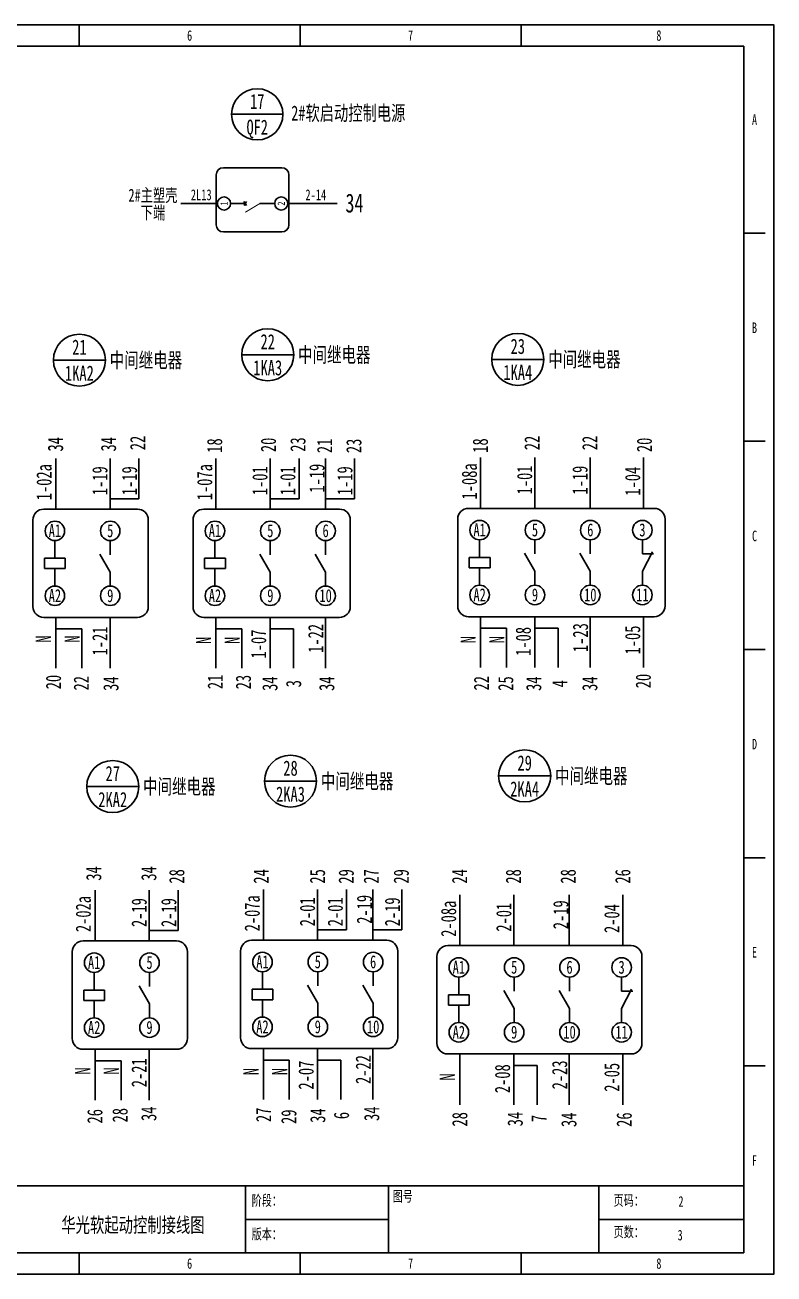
# Model space of a CAD drawing. Header units: millimetres. Extents: x 401220 to 2750366, y -101310 to 943175.
# Drawn here: x 1283485 to 1309834, y 279611 to 323583 of the extents above; entities that cross this region are included whole.
import ezdxf
from ezdxf.enums import TextEntityAlignment as Align

# ---------------------------------------------------------------- set-up
doc = ezdxf.new("R2010")
doc.units = ezdxf.units.MM
doc.layers.add('图框_标题栏属性', color=4, linetype='Continuous')
doc.styles.add('IDQSTYLE', font='NSimSun.ttf', dxfattribs={"width": 0.7})
doc.styles.add('工程字', font='gbenor.shx', dxfattribs={"width": 0.8, "bigfont": 'hztxt.shx'})

msp = doc.modelspace()

# ---------------------------------------------------------------- linework, layer by layer
at = {"ltscale": 4}
for p, q in [((1285389.5, 322843.1), (1285389.5, 323583.3)), ((1293162.3, 322843.1), (1293162.3, 323583.3)), ((1300935.2, 322843.1), (1300935.2, 323583.3)), ((1308778.5, 316254.7), (1309518.7, 316254.7)), ((1308778.5, 308926), (1309518.7, 308926)), ((1308778.5, 301597.4), (1309518.7, 301597.4)), ((1308778.5, 294268.7), (1309518.7, 294268.7)), ((1308778.5, 286940.1), (1309518.7, 286940.1)), ((1249338.5, 282720.6), (1307967.7, 282720.6)), ((1249703, 282720.6), (1308332.3, 282720.6)), ((1249784.7, 282720.6), (1308413.9, 282720.6)), ((1250149.2, 282720.6), (1308778.5, 282720.6)), ((1291237.7, 282720.6), (1291237.7, 280351.7)), ((1296271.5, 282720.6), (1296271.5, 280351.7)), ((1303674.2, 282720.6), (1303674.2, 280351.7)), ((1291237.7, 281536.1), (1296271.5, 281536.1)), ((1303674.2, 281536.1), (1307967.7, 281536.1)), ((1304038.7, 281536.1), (1308332.3, 281536.1)), ((1304120.4, 281536.1), (1308413.9, 281536.1)), ((1304484.9, 281536.1), (1308778.5, 281536.1)), ((1285389.5, 279611.4), (1285389.5, 280351.7)), ((1293162.3, 279611.4), (1293162.3, 280351.7)), ((1300935.2, 279611.4), (1300935.2, 280351.7))]:
    msp.add_line(p, q, dxfattribs=at)
for p, q in [((1249338.5, 322843.1), (1308778.5, 322843.1)), ((1308778.5, 280351.7), (1308778.5, 322843.1)), ((1290753.9, 320438), (1292556.5, 320438)), ((1290464.1, 318559.4), (1292515.1, 318559.4)), ((1290207.7, 318303.1), (1290207.7, 316552.3)), ((1292771.5, 318303.1), (1292771.5, 316552.3)), ((1289874.3, 317302.6), (1288968.9, 317302.6)), ((1290212.7, 317302.6), (1289453.8, 317302.6)), ((1290717.4, 317297.1), (1290976.8, 317297.1)), ((1291233.2, 317297.1), (1290976.8, 317297.1)), ((1291188.4, 317364.4), (1291278, 317229.8)), ((1291196.5, 317229.8), (1291276.4, 317364.4)), ((1292002.3, 317297.1), (1291746, 317297.1)), ((1292002.3, 317297.1), (1292268.4, 317297.1)), ((1292729.8, 317297.1), (1294468.4, 317297.1)), ((1290464.1, 316295.9), (1292515.1, 316295.9)), ((1284483.2, 311783.7), (1286314, 311783.7)), ((1291108.4, 311974), (1292939.2, 311974)), ((1299905.5, 311811.7), (1301736.2, 311811.7)), ((1284573, 306538.9), (1284573, 308326.3)), ((1286477.3, 306538.9), (1286477.3, 308326.3)), ((1287494.3, 306906.4), (1287494.3, 308326.3)), ((1290203.5, 306538.9), (1290203.5, 308326.3)), ((1292107.8, 306538.9), (1292107.8, 308326.3)), ((1293124.8, 306906.4), (1293124.8, 308326.3)), ((1294054.3, 306538.9), (1294054.3, 308326.3)), ((1295071.3, 306906.4), (1295071.3, 308326.3)), ((1299514.4, 306566.9), (1299514.4, 308354.3)), ((1301418.7, 306566.9), (1301418.7, 308354.3)), ((1303365.3, 306566.9), (1303365.3, 308354.3)), ((1305248.7, 306566.9), (1305248.7, 308354.3)), ((1287439.4, 306538.9), (1284146.6, 306538.9)), ((1286477.3, 306906.4), (1287494.3, 306906.4)), ((1294547.1, 306538.9), (1289777.1, 306538.9)), ((1292107.8, 306906.4), (1293124.8, 306906.4)), ((1294054.3, 306906.4), (1295071.3, 306906.4)), ((1305620, 306566.9), (1299088, 306566.9)), ((1283765.2, 306157.5), (1283765.2, 303106.2)), ((1287820.8, 303106.2), (1287820.8, 306157.5)), ((1289395.7, 306157.5), (1289395.7, 303106.2)), ((1294928.5, 303106.2), (1294928.5, 306157.5)), ((1298706.6, 306185.5), (1298706.6, 303134.2)), ((1306001.4, 303134.2), (1306001.4, 306185.5)), ((1284537.1, 305429.3), (1284537.1, 305239.4)), ((1284537.1, 305239.4), (1284537.1, 304812.3)), ((1286483.6, 305429.3), (1286483.6, 305239.4)), ((1286483.6, 305239.4), (1286483.6, 304934.3)), ((1290167.6, 305429.3), (1290167.6, 305239.4)), ((1290167.6, 305239.4), (1290167.6, 304812.3)), ((1292114.1, 305429.3), (1292114.1, 305239.4)), ((1292114.1, 305239.4), (1292114.1, 304934.3)), ((1294060.6, 305429.3), (1294060.6, 305239.4)), ((1294060.6, 305239.4), (1294060.6, 304934.3)), ((1299478.5, 305457.3), (1299478.5, 305267.4)), ((1299478.5, 305267.4), (1299478.5, 304840.3)), ((1301425, 305457.3), (1301425, 305267.4)), ((1301425, 305267.4), (1301425, 304962.3)), ((1303371.6, 305457.3), (1303371.6, 305267.4)), ((1303371.6, 305267.4), (1303371.6, 304962.3)), ((1305203.9, 305457.3), (1305203.9, 305267.4)), ((1305203.9, 305267.4), (1305203.9, 304962.3)), ((1284170.9, 304812.3), (1284170.9, 304446.1)), ((1284903.2, 304812.3), (1284170.9, 304812.3)), ((1284903.2, 304446.1), (1284903.2, 304812.3)), ((1286483.6, 304324.1), (1286117.5, 304958.3)), ((1289801.4, 304812.3), (1289801.4, 304446.1)), ((1290533.7, 304812.3), (1289801.4, 304812.3)), ((1290533.7, 304446.1), (1290533.7, 304812.3)), ((1292114.1, 304324.1), (1291748, 304958.3)), ((1294060.6, 304324.1), (1293694.5, 304958.3)), ((1299112.4, 304840.3), (1299112.4, 304474.1)), ((1299844.7, 304840.3), (1299112.4, 304840.3)), ((1299844.7, 304474.1), (1299844.7, 304840.3)), ((1301425, 304352), (1301058.9, 304986.2)), ((1303371.6, 304352), (1303005.4, 304986.2)), ((1305203.9, 304352), (1305557.2, 305040.9)), ((1305203.9, 304962.3), (1305596.1, 304962.3)), ((1284170.9, 304446.1), (1284903.2, 304446.1)), ((1284537.1, 304446.1), (1284537.1, 304018.9)), ((1286483.6, 304018.9), (1286483.6, 304324.1)), ((1289801.4, 304446.1), (1290533.7, 304446.1)), ((1290167.6, 304446.1), (1290167.6, 304018.9)), ((1292114.1, 304018.9), (1292114.1, 304324.1)), ((1294060.6, 304018.9), (1294060.6, 304324.1)), ((1299112.4, 304474.1), (1299844.7, 304474.1)), ((1299478.5, 304474.1), (1299478.5, 304046.9)), ((1301425, 304046.9), (1301425, 304352)), ((1303371.6, 304046.9), (1303371.6, 304352)), ((1305203.9, 304046.9), (1305203.9, 304352)), ((1284537.1, 304018.9), (1284537.1, 303832.2)), ((1286483.6, 304018.9), (1286483.6, 303832.2)), ((1290167.6, 304018.9), (1290167.6, 303832.2)), ((1292114.1, 304018.9), (1292114.1, 303832.2)), ((1294060.6, 304018.9), (1294060.6, 303832.2)), ((1299478.5, 304046.9), (1299478.5, 303860.2)), ((1301425, 304046.9), (1301425, 303860.2)), ((1303371.6, 304046.9), (1303371.6, 303860.2)), ((1305203.9, 304046.9), (1305203.9, 303860.2)), ((1284146.6, 302724.8), (1287439.4, 302724.8)), ((1284573, 300937.3), (1284573, 302724.8)), ((1286477.3, 300937.3), (1286477.3, 302724.8)), ((1289777.1, 302724.8), (1294547.1, 302724.8)), ((1290203.5, 300937.3), (1290203.5, 302724.8)), ((1292107.8, 300937.3), (1292107.8, 302724.8)), ((1294054.3, 300937.3), (1294054.3, 302724.8)), ((1299088, 302752.8), (1305620, 302752.8)), ((1299514.4, 300965.3), (1299514.4, 302752.8)), ((1301418.7, 300965.3), (1301418.7, 302752.8)), ((1303365.3, 300965.3), (1303365.3, 302752.8)), ((1305248.7, 300965.3), (1305248.7, 302752.8)), ((1284573, 302321), (1285481.6, 302321)), ((1285481.6, 302321), (1285481.6, 300937.3)), ((1290203.5, 302321), (1291112.1, 302321)), ((1291112.1, 302321), (1291112.1, 300937.3)), ((1292107.8, 302321), (1292925.5, 302321)), ((1292925.5, 302321), (1292925.5, 300937.3)), ((1299514.4, 302349), (1300423, 302349)), ((1300423, 302349), (1300423, 300965.3)), ((1301418.7, 302349), (1302236.4, 302349)), ((1302236.4, 302349), (1302236.4, 300965.3)), ((1291909.7, 296962.6), (1293740.5, 296962.6)), ((1300147.9, 297145.5), (1301978.6, 297145.5)), ((1285655.6, 296772.3), (1287486.3, 296772.3)), ((1285953.8, 291336.8), (1285953.8, 293124.2)), ((1287858.1, 291336.8), (1287858.1, 293124.2)), ((1288875, 291704.3), (1288875, 293124.2)), ((1291874.5, 291361.6), (1291874.5, 293149)), ((1293778.8, 291361.6), (1293778.8, 293149)), ((1294795.8, 291729.2), (1294795.8, 293149)), ((1295725.3, 291361.6), (1295725.3, 293149)), ((1296742.3, 291729.2), (1296742.3, 293149)), ((1298783.1, 291171.4), (1298783.1, 292958.8)), ((1300687.4, 291171.4), (1300687.4, 292958.8)), ((1302633.9, 291171.4), (1302633.9, 292958.8)), ((1304517.3, 291171.4), (1304517.3, 292958.8)), ((1287858.1, 291704.3), (1288875, 291704.3)), ((1293778.8, 291729.2), (1294795.8, 291729.2)), ((1295725.3, 291729.2), (1296742.3, 291729.2)), ((1288820.2, 291336.8), (1285527.3, 291336.8)), ((1296218, 291361.6), (1291448.1, 291361.6)), ((1304808.7, 291171.4), (1298356.7, 291171.4)), ((1285145.9, 290955.4), (1285145.9, 287904.1)), ((1289201.6, 287904.1), (1289201.6, 290955.4)), ((1291066.7, 290980.2), (1291066.7, 287928.9)), ((1296599.5, 287928.9), (1296599.5, 290980.2)), ((1297975.2, 290790), (1297975.2, 287738.7)), ((1305190.1, 287738.7), (1305190.1, 290790)), ((1285917.8, 290227.2), (1285917.8, 290037.3)), ((1287864.4, 290227.2), (1287864.4, 290037.3)), ((1291838.6, 290252), (1291838.6, 290062.2)), ((1293785.1, 290252), (1293785.1, 290062.2)), ((1295731.6, 290252), (1295731.6, 290062.2)), ((1285917.8, 290037.3), (1285917.8, 289610.1)), ((1287864.4, 290037.3), (1287864.4, 289732.2)), ((1291838.6, 290062.2), (1291838.6, 289635)), ((1293785.1, 289146.8), (1293418.9, 289781)), ((1293785.1, 290062.2), (1293785.1, 289757)), ((1295731.6, 289146.8), (1295365.5, 289781)), ((1295731.6, 290062.2), (1295731.6, 289757)), ((1298747.1, 290061.8), (1298747.1, 289871.9)), ((1298747.1, 289871.9), (1298747.1, 289444.8)), ((1300693.7, 290061.8), (1300693.7, 289871.9)), ((1300693.7, 289871.9), (1300693.7, 289566.8)), ((1302640.2, 290061.8), (1302640.2, 289871.9)), ((1302640.2, 289871.9), (1302640.2, 289566.8)), ((1304472.5, 290061.8), (1304472.5, 289871.9)), ((1304472.5, 289871.9), (1304472.5, 289566.8)), ((1285551.7, 289610.1), (1285551.7, 289244)), ((1286284, 289610.1), (1285551.7, 289610.1)), ((1286284, 289244), (1286284, 289610.1)), ((1287864.4, 289121.9), (1287498.2, 289756.1)), ((1291472.4, 289635), (1291472.4, 289268.8)), ((1292204.7, 289635), (1291472.4, 289635)), ((1292204.7, 289268.8), (1292204.7, 289635)), ((1298381, 289444.8), (1298381, 289078.6)), ((1299113.3, 289444.8), (1298381, 289444.8)), ((1299113.3, 289078.6), (1299113.3, 289444.8)), ((1300693.7, 288956.6), (1300327.5, 289590.8)), ((1302640.2, 288956.6), (1302274.1, 289590.8)), ((1304472.5, 288956.6), (1304825.9, 289645.4)), ((1304472.5, 289566.8), (1304864.8, 289566.8)), ((1285551.7, 289244), (1286284, 289244)), ((1285917.8, 289244), (1285917.8, 288816.8)), ((1287864.4, 288816.8), (1287864.4, 289121.9)), ((1291472.4, 289268.8), (1292204.7, 289268.8)), ((1291838.6, 289268.8), (1291838.6, 288841.7)), ((1293785.1, 288841.7), (1293785.1, 289146.8)), ((1295731.6, 288841.7), (1295731.6, 289146.8)), ((1298381, 289078.6), (1299113.3, 289078.6)), ((1298747.1, 289078.6), (1298747.1, 288651.4)), ((1300693.7, 288651.4), (1300693.7, 288956.6)), ((1302640.2, 288651.4), (1302640.2, 288956.6)), ((1304472.5, 288651.4), (1304472.5, 288956.6)), ((1285917.8, 288816.8), (1285917.8, 288630.1)), ((1287864.4, 288816.8), (1287864.4, 288630.1)), ((1291838.6, 288841.7), (1291838.6, 288655)), ((1293785.1, 288841.7), (1293785.1, 288655)), ((1295731.6, 288841.7), (1295731.6, 288655)), ((1298747.1, 288651.4), (1298747.1, 288464.7)), ((1300693.7, 288651.4), (1300693.7, 288464.7)), ((1302640.2, 288651.4), (1302640.2, 288464.7)), ((1304472.5, 288651.4), (1304472.5, 288464.7)), ((1285527.3, 287522.6), (1288820.2, 287522.6)), ((1285953.8, 285735.2), (1285953.8, 287522.6)), ((1287858.1, 285735.2), (1287858.1, 287522.6)), ((1291448.1, 287547.5), (1296218, 287547.5)), ((1291874.5, 285760.1), (1291874.5, 287547.5)), ((1291874.5, 287143.7), (1292783.1, 287143.7)), ((1292783.1, 287143.7), (1292783.1, 285760.1)), ((1293778.8, 285760.1), (1293778.8, 287547.5)), ((1293778.8, 287143.7), (1294596.5, 287143.7)), ((1294596.5, 287143.7), (1294596.5, 285760.1)), ((1295725.3, 285760.1), (1295725.3, 287547.5)), ((1298356.7, 287357.3), (1304808.7, 287357.3)), ((1298783.1, 285569.8), (1298783.1, 287357.3)), ((1300687.4, 285569.8), (1300687.4, 287357.3)), ((1302633.9, 285569.8), (1302633.9, 287357.3)), ((1304517.3, 285569.8), (1304517.3, 287357.3)), ((1285953.8, 287118.9), (1286862.4, 287118.9)), ((1286862.4, 287118.9), (1286862.4, 285735.2)), ((1300687.4, 286953.5), (1301505, 286953.5)), ((1301505, 286953.5), (1301505, 285569.8)), ((1249338.5, 280351.7), (1307967.7, 280351.7)), ((1249703, 280351.7), (1308332.3, 280351.7)), ((1249784.7, 280351.7), (1308413.9, 280351.7)), ((1250149.2, 280351.7), (1308778.5, 280351.7))]:
    msp.add_line(p, q)
msp.add_lwpolyline([(1247709.9, 279611.4), (1309834, 279611.4), (1309834, 323583.3), (1247709.9, 323583.3)], close=True, dxfattribs=at)
at = {"const_width": 35.9}
msp.add_lwpolyline([(1291746, 317297.1), (1291233.2, 316989.4)], dxfattribs=at)
for centre, radius in [((1291655.2, 320438), 901.3), ((1290486.7, 317297.1), 230.7), ((1292499.1, 317297.1), 230.7), ((1285398.6, 311783.7), 915.4), ((1292023.8, 311974), 915.4), ((1300820.9, 311811.7), 915.4), ((1284537.1, 305772.5), 343.3), ((1286483.6, 305772.5), 343.3), ((1290167.6, 305772.5), 343.3), ((1292114.1, 305772.5), 343.3), ((1294060.6, 305772.5), 343.3), ((1299478.5, 305800.5), 343.3), ((1301425, 305800.5), 343.3), ((1303371.6, 305800.5), 343.3), ((1305203.9, 305800.5), 343.3), ((1299478.5, 303517), 343.3), ((1301425, 303517), 343.3), ((1303371.6, 303517), 343.3), ((1305203.9, 303517), 343.3), ((1284537.1, 303489), 343.3), ((1286483.6, 303489), 343.3), ((1290167.6, 303489), 343.3), ((1292114.1, 303489), 343.3), ((1294060.6, 303489), 343.3), ((1292825.1, 296962.6), 915.4), ((1301063.3, 297145.5), 915.4), ((1286570.9, 296772.3), 915.4), ((1285917.8, 290570.4), 343.3), ((1287864.4, 290570.4), 343.3), ((1291838.6, 290595.3), 343.3), ((1293785.1, 290595.3), 343.3), ((1295731.6, 290595.3), 343.3), ((1298747.1, 290405), 343.3), ((1300693.7, 290405), 343.3), ((1302640.2, 290405), 343.3), ((1304472.5, 290405), 343.3), ((1285917.8, 288286.8), 343.3), ((1287864.4, 288286.8), 343.3), ((1291838.6, 288311.7), 343.3), ((1293785.1, 288311.7), 343.3), ((1295731.6, 288311.7), 343.3), ((1298747.1, 288121.5), 343.3), ((1300693.7, 288121.5), 343.3), ((1302640.2, 288121.5), 343.3), ((1304472.5, 288121.5), 343.3)]:
    msp.add_circle(centre, radius)
for centre, radius, start, end in [((1290464.1, 318303.1), 256.4, 90, 180), ((1292515.1, 318303.1), 256.4, 0, 90), ((1290464.1, 316552.3), 256.4, 180, 270), ((1292515.1, 316552.3), 256.4, 270, 0), ((1284146.6, 306157.5), 381.4, 90, 180), ((1287439.4, 306157.5), 381.4, 0, 90), ((1289777.1, 306157.5), 381.4, 90, 180), ((1294547.1, 306157.5), 381.4, 0, 90), ((1299088, 306185.5), 381.4, 90, 180), ((1305620, 306185.5), 381.4, 0, 90), ((1284146.6, 303106.2), 381.4, 180, 270), ((1287439.4, 303106.2), 381.4, 270, 0), ((1289777.1, 303106.2), 381.4, 180, 270), ((1294547.1, 303106.2), 381.4, 270, 0), ((1299088, 303134.2), 381.4, 180, 270), ((1305620, 303134.2), 381.4, 270, 0), ((1285527.3, 290955.4), 381.4, 90, 180), ((1288820.2, 290955.4), 381.4, 0, 90), ((1291448.1, 290980.2), 381.4, 90, 180), ((1296218, 290980.2), 381.4, 0, 90), ((1298356.7, 290790), 381.4, 90, 180), ((1304808.7, 290790), 381.4, 0, 90), ((1285527.3, 287904.1), 381.4, 180, 270), ((1288820.2, 287904.1), 381.4, 270, 0), ((1291448.1, 287928.9), 381.4, 180, 270), ((1296218, 287928.9), 381.4, 270, 0), ((1298356.7, 287738.7), 381.4, 180, 270), ((1304808.7, 287738.7), 381.4, 270, 0)]:
    msp.add_arc(centre, radius, start, end)

# ---------------------------------------------------------------- texts
at = {"style": 'IDQSTYLE', "width": 0.7}
for s, p in [('6', (1289275.9, 322917.1)), ('7', (1297048.8, 322917.1)), ('8', (1305783.9, 322917.1)), ('A', (1309148.6, 319956)), ('B', (1309148.6, 312627.4)), ('C', (1309148.6, 305298.7)), ('D', (1309148.6, 297970.1)), ('E', (1309148.6, 290641.4)), ('F', (1309148.6, 283312.8)), ('6', (1289275.9, 279685.5)), ('7', (1297048.8, 279685.5)), ('8', (1305783.9, 279685.5))]:
    msp.add_text(s, height=370.9, dxfattribs=at).set_placement(p, align=Align.BOTTOM_CENTER)
for s, height, p in [('17', 525.76, (1291655.2, 320888.7)), ('2#软启动控制电源', 525.76, (1294858.6, 320482.9)), ('QF2', 525.76, (1291655.2, 319987.4)), ('2#主塑壳', 451.83, (1287986.6, 317590.6)), ('2L13', 384.56, (1289684.3, 317605)), ('2-14', 384.56, (1293716.2, 317605)), ('34', 664.91, (1295075.7, 317315.5)), ('下端', 451.83, (1287986.6, 316975.2)), ('22', 533.98, (1292023.8, 312431.7)), ('21', 533.98, (1285398.6, 312241.4)), ('23', 533.98, (1300820.9, 312269.4)), ('1KA3', 533.98, (1292023.8, 311516.3)), ('1KA2', 533.98, (1285398.6, 311326)), ('1KA4', 533.98, (1300820.9, 311354)), ('29', 533.98, (1301063.3, 297603.2)), ('27', 533.98, (1286570.9, 297230)), ('28', 533.98, (1292825.1, 297420.3)), ('2KA4', 533.98, (1301063.3, 296687.8)), ('2KA2', 533.98, (1286570.9, 296314.6)), ('2KA3', 533.98, (1292825.1, 296504.9))]:
    msp.add_text(s, height=height, dxfattribs=at).set_placement(p, align=Align.MIDDLE_CENTER)
for s, height, p in [('1', 256.4, (1290614.9, 317297.1)), ('2', 256.4, (1292627.3, 317297.1)), ('34', 533.98, (1284819.9, 308822.3)), ('34', 533.98, (1284824.8, 308822.3)), ('34', 533.98, (1286687.7, 308822.3)), ('22', 533.98, (1287714.5, 308867.6)), ('18', 533.98, (1290420.5, 308777.3)), ('20', 533.98, (1292313.2, 308799.6)), ('23', 533.98, (1293352, 308812.9)), ('21', 533.98, (1294289.3, 308764.3)), ('23', 533.98, (1295318.8, 308764.3)), ('18', 533.98, (1299768.2, 308777.3)), ('22', 533.98, (1301587.1, 308867.6)), ('22', 533.98, (1303619.3, 308867.6)), ('20', 533.98, (1305539.2, 308799.6)), ('1-02a', 533.98, (1284420, 307486.8)), ('1-19', 533.98, (1286384.1, 307538.6)), ('1-19', 533.98, (1287427.3, 307538.6)), ('1-07a', 533.98, (1290072.1, 307486.8)), ('1-01', 533.98, (1292014.6, 307538.6)), ('1-01', 533.98, (1292995, 307538.6)), ('1-19', 533.98, (1294018.7, 307626.8)), ('1-19', 533.98, (1295004.3, 307538.6)), ('1-08a', 533.98, (1299383.1, 307514.8)), ('1-01', 533.98, (1301325.6, 307566.6)), ('1-19', 533.98, (1303274.5, 307559.1)), ('1-04', 533.98, (1305126.1, 307520.7)), ('1-21', 533.98, (1286384.1, 301897.7)), ('1-07', 533.98, (1291968.7, 301790.8)), ('1-22', 533.98, (1293978.4, 301987.7)), ('1-08', 533.98, (1301279.7, 301882.8)), ('1-23', 533.98, (1303289.4, 302015.7)), ('1-05', 533.98, (1305126.1, 301932.1)), ('N', 534, (1284399.5, 301963.1)), ('N', 534, (1285409.8, 301963.1)), ('N', 534, (1290029.9, 301916.6)), ('N', 534, (1291040.3, 301916.6)), ('N', 534, (1299340.9, 301944.6)), ('N', 534, (1300351.2, 301944.6)), ('20', 533.98, (1284751.1, 300450.5)), ('22', 533.98, (1285729.8, 300409.8)), ('34', 533.98, (1286773.4, 300393.1)), ('21', 533.98, (1290441.7, 300456)), ('23', 533.98, (1291431.8, 300449.2)), ('34', 533.98, (1292366.1, 300393.1)), ('3', 534, (1293199.2, 300393.1)), ('34', 533.98, (1294365.6, 300393.1)), ('22', 533.98, (1299808.3, 300409.6)), ('25', 533.98, (1300661.2, 300401)), ('34', 533.98, (1301646.3, 300393.1)), ('4', 534, (1302560.9, 300393.1)), ('34', 533.98, (1303619.4, 300393.1)), ('20', 533.98, (1305500.5, 300486.9)), ('34', 533.98, (1286167.1, 293712.5)), ('34', 533.98, (1288105.8, 293712.5)), ('28', 533.98, (1289089, 293610.4)), ('24', 533.98, (1292059, 293610.4)), ('25', 533.98, (1294039, 293610.4)), ('29', 533.98, (1295049.3, 293610.4)), ('27', 533.98, (1295931.8, 293610.4)), ('29', 533.98, (1296985.9, 293610.4)), ('24', 533.98, (1299038.1, 293610.4)), ('28', 533.98, (1300931.6, 293610.4)), ('28', 533.98, (1302858.1, 293610.4)), ('26', 533.98, (1304779.2, 293610.4)), ('2-02a', 533.98, (1285800.8, 292284.7)), ('2-07a', 533.98, (1291743.1, 292309.6)), ('2-19', 533.98, (1295689.7, 292449.6)), ('2-19', 533.98, (1287764.9, 292336.5)), ('2-19', 533.98, (1288808.1, 292336.5)), ('2-01', 533.98, (1293685.6, 292361.4)), ('2-01', 533.98, (1294666, 292361.4)), ('2-19', 533.98, (1296675.3, 292361.4)), ('2-08a', 533.98, (1298651.7, 292119.3)), ('2-01', 533.98, (1300594.2, 292171.1)), ('2-19', 533.98, (1302598.3, 292259.3)), ('2-04', 533.98, (1304394.8, 292125.2)), ('2-21', 533.98, (1287764.9, 286695.6)), ('2-22', 533.98, (1295649.4, 286810.4)), ('N', 534, (1285780.2, 286760.9)), ('N', 534, (1286790.5, 286760.9)), ('N', 534, (1291700.9, 286739.3)), ('N', 534, (1292711.2, 286739.3)), ('2-07', 533.98, (1293639.7, 286613.5)), ('2-08', 533.98, (1300548.3, 286487.3)), ('2-23', 533.98, (1302558, 286620.2)), ('2-05', 533.98, (1304394.8, 286536.6)), ('N', 534, (1298609.5, 286549.1)), ('26', 533.98, (1286208.2, 285164.1)), ('28', 533.98, (1287093.5, 285201.9)), ('34', 533.98, (1288105.8, 285252.8)), ('27', 533.98, (1292144.3, 285214.8)), ('34', 533.98, (1294049.2, 285190.2)), ('34', 533.98, (1295946.9, 285252.8)), ('29', 533.98, (1293030.8, 285150.3)), ('6', 534, (1294883.6, 285190.2)), ('28', 533.98, (1299044.4, 285057.7)), ('34', 533.98, (1300993.7, 285065.3)), ('7', 534, (1301832.3, 285086.4)), ('34', 533.98, (1302883.7, 285039.6)), ('26', 533.98, (1304828, 285046.3))]:
    msp.add_text(s, height=height, rotation=90, dxfattribs=at).set_placement(p, align=Align.CENTER)
for p in [(1293091.8, 311974), (1286466.5, 311783.7), (1301888.8, 311811.7), (1293893.1, 296962.6), (1302131.2, 297145.5), (1287638.9, 296772.3)]:
    msp.add_text('中间继电器', height=533.98, dxfattribs=at).set_placement(p, align=Align.MIDDLE_LEFT)
for s, height, p in [('A1', 457.69, (1284537.1, 305552.3)), ('5', 457.7, (1286483.6, 305552.3)), ('A1', 457.69, (1290167.6, 305552.3)), ('5', 457.7, (1292114.1, 305552.3)), ('6', 457.7, (1294060.6, 305552.3)), ('A1', 457.69, (1299478.5, 305580.2)), ('5', 457.7, (1301425, 305580.2)), ('6', 457.7, (1303371.6, 305580.2)), ('3', 457.7, (1305203.9, 305580.2)), ('A2', 457.69, (1284537.1, 303264.6)), ('9', 457.7, (1286483.6, 303264.6)), ('A2', 457.69, (1290167.6, 303264.6)), ('9', 457.7, (1292114.1, 303264.6)), ('10', 457.69, (1294060.6, 303264.6)), ('A2', 457.69, (1299478.5, 303292.6)), ('9', 457.7, (1301425, 303292.6)), ('10', 457.69, (1303371.6, 303292.6)), ('11', 457.69, (1305203.9, 303292.6)), ('A1', 457.69, (1285917.8, 290350.1)), ('5', 457.7, (1287864.4, 290350.1)), ('A1', 457.69, (1291838.6, 290375)), ('5', 457.7, (1293785.1, 290375)), ('6', 457.7, (1295731.6, 290375)), ('A1', 457.69, (1298747.1, 290184.7)), ('5', 457.7, (1300693.7, 290184.7)), ('6', 457.7, (1302640.2, 290184.7)), ('3', 457.7, (1304472.5, 290184.7)), ('A2', 457.69, (1285917.8, 288062.4)), ('9', 457.7, (1287864.4, 288062.4)), ('A2', 457.69, (1291838.6, 288087.3)), ('9', 457.7, (1293785.1, 288087.3)), ('10', 457.69, (1295731.6, 288087.3)), ('A2', 457.69, (1298747.1, 287897.1)), ('9', 457.7, (1300693.7, 287897.1)), ('10', 457.69, (1302640.2, 287897.1)), ('11', 457.69, (1304472.5, 287897.1)), ('2', 370.9, (1306561.2, 281980.3)), ('3', 370.9, (1306531.6, 280795.9))]:
    msp.add_text(s, height=height, dxfattribs=at).set_placement(p, align=Align.CENTER)
for s, p in [('阶段：', (1291459.7, 281906.3)), ('图号', (1296419.5, 282054.3)), ('页码：', (1304192.3, 281906.3)), ('版本：', (1291459.7, 280721.8)), ('页数：', (1304192.3, 280795.9))]:
    msp.add_text(s, height=370.87, dxfattribs=at).set_placement(p, align=Align.BOTTOM_LEFT)
at = {"layer": '图框_标题栏属性', "color": 0, "style": '工程字', "width": 0.85}
msp.add_text('华光软起动控制接线图', height=592.8, dxfattribs=at).set_placement((1284764.7, 281020.6))

doc.saveas('drawing.dxf')
